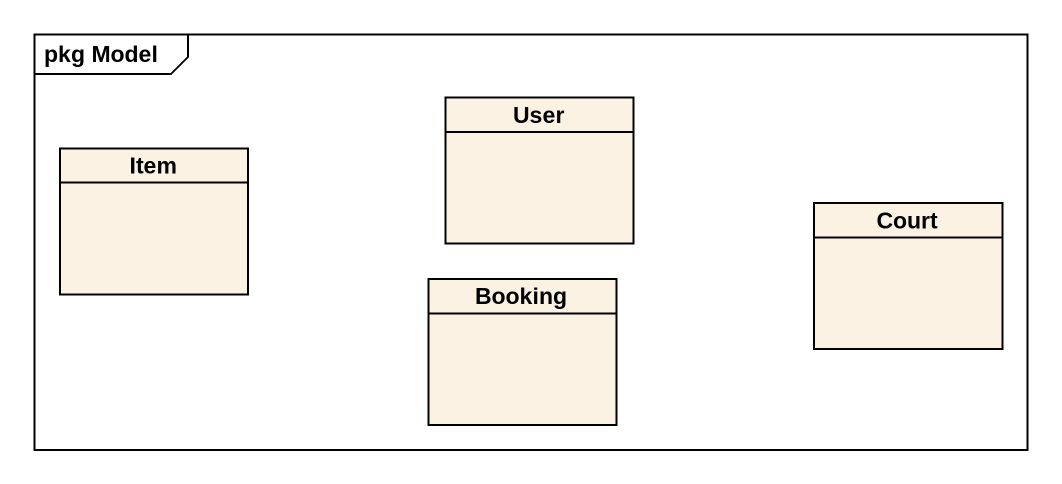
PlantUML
@startuml
mainframe pkg Model
hide circle
hide empty members
class User
class Item
class Court
class Booking
@enduml
